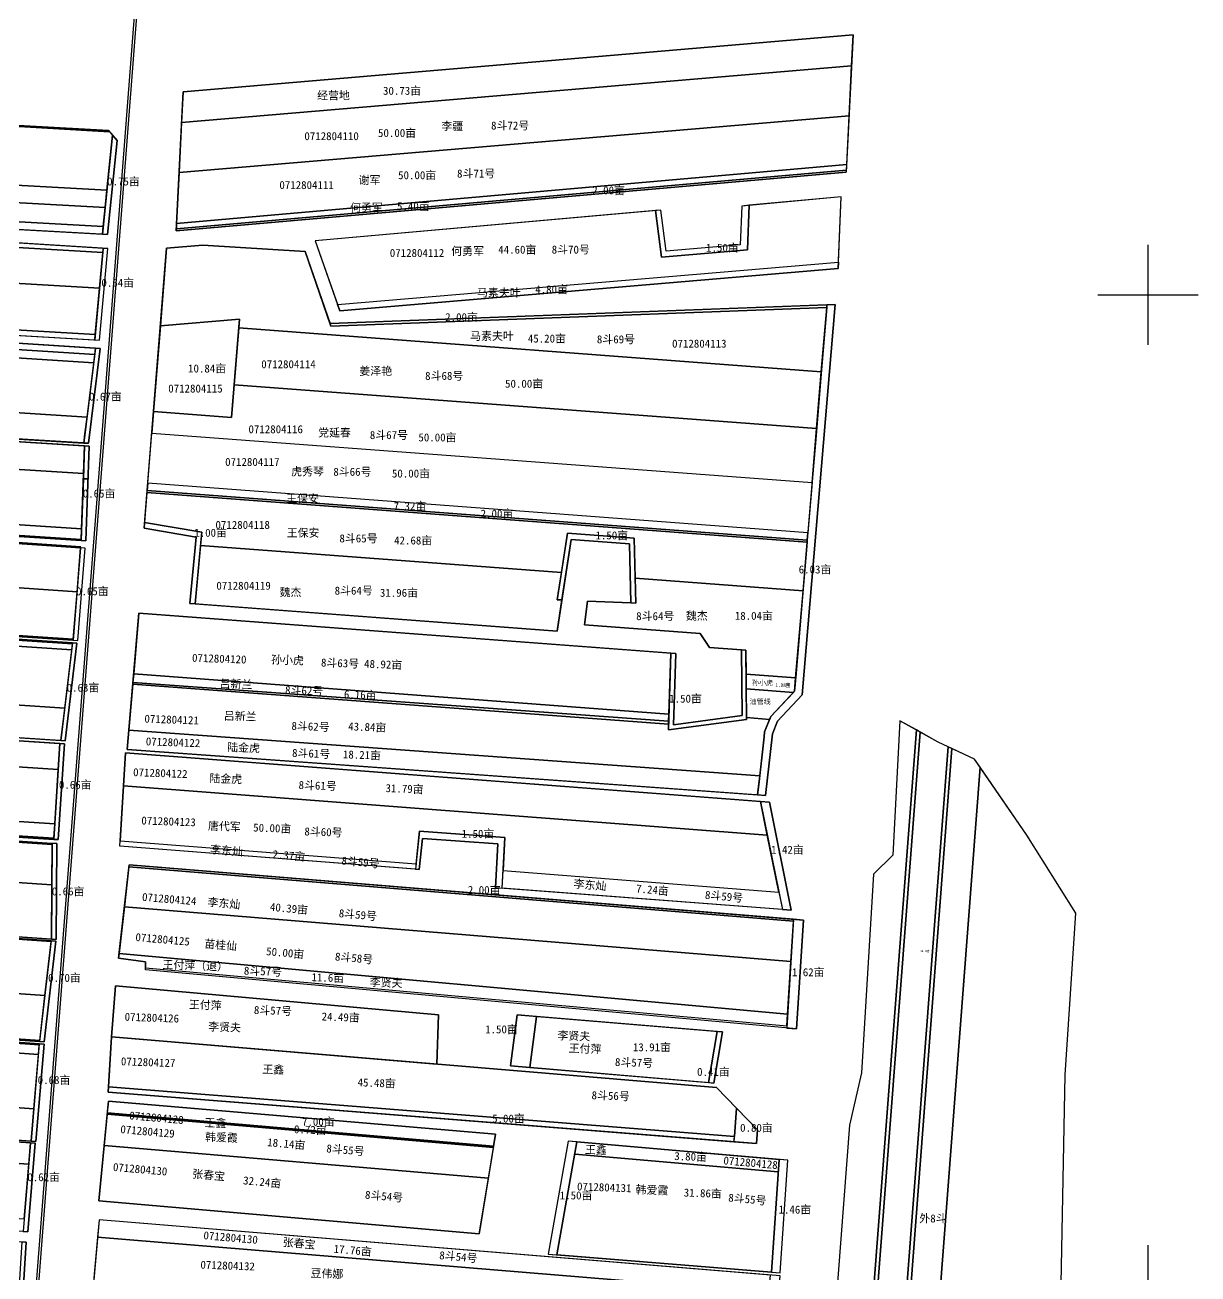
# Model space of a CAD drawing. Extents: x 548008 to 28551814, y 4990738 to 4997387.
# Drawn here: x 550877 to 552050, y 4995021 to 4996270 of the extents above; entities that cross this region are included whole.
import ezdxf
from ezdxf.enums import TextEntityAlignment as Align

# ---------------------------------------------------------------- set-up
doc = ezdxf.new("R2010")
doc.units = 0
doc.header["$LTSCALE"] = 10
for name, color, linetype in [('2021新职工', 3, 'CONTINUOUS'), ('2022年', 3, 'CONTINUOUS'), ('3.23分地', 7, 'CONTINUOUS'), ('TK', 7, 'CONTINUOUS'), ('出水桩', 5, 'CONTINUOUS'), ('地块名称', 6, 'CONTINUOUS'), ('地籍号', 7, 'CONTINUOUS'), ('开荒地', 6, 'CONTINUOUS'), ('扣减面积', 3, 'CONTINUOUS'), ('权利人', 10, 'CONTINUOUS'), ('林带', 3, 'CONTINUOUS'), ('油田占地', 4, 'CONTINUOUS'), ('注记', 3, 'CONTINUOUS'), ('测地框', 1, 'CONTINUOUS'), ('经营地', 5, 'CONTINUOUS'), ('路', 4, 'CONTINUOUS'), ('身份地块', 1, 'CONTINUOUS'), ('身份地面积', 1, 'CONTINUOUS')]:
    doc.layers.add(name, color=color, linetype=linetype)
doc.styles.add('宋体', font='')
doc.styles.add('楷体', font='', dxfattribs={"width": 0.8})
doc.styles.get('宋体').set_extended_font_data('SimSun')
doc.styles.get('楷体').set_extended_font_data('NSimSun')

msp = doc.modelspace()

# ---------------------------------------------------------------- linework, layer by layer
at = {"layer": '2021新职工', "color": 1, "linetype": 'Continuous', "flags": 128}
for points in [[(551698.5, 4996124.9), (551698.8, 4996130.3), (551028.9, 4996071.4), (551028.6, 4996066)], [(551690.5, 4996032.8), (551693.4, 4996098.2), (551601.4, 4996089.6), (551599.5, 4996045.1), (551513.5, 4996037.8), (551507.7, 4996084.3), (551167.5, 4996054), (551189.8, 4995990.3)], [(550331.9, 4995916.8), (550330.7, 4995898), (550330.1, 4995888.9), (550936.1, 4995852), (550937.2, 4995861.1), (550939.3, 4995878)], [(550935.9, 4995821.5), (550936.9, 4995849.2), (550329.6, 4995887), (550327.6, 4995859.4)], [(550925.5, 4995655.8), (550929.3, 4995703.4), (550318, 4995745.4), (550314.2, 4995696.1)], [(550924, 4995645.3), (550924.7, 4995651.1), (550314.7, 4995691.6), (550314.2, 4995685.8)], [(550913.1, 4995554.6), (550917, 4995586.9), (550386.6, 4995622.2), (550382.8, 4995589.3)], [(550910.5, 4995525.5), (550912.2, 4995551.7), (550305.9, 4995591.4), (550303.8, 4995565.3)], [(551426.9, 4995141), (551630.4, 4995123.5), (551623.7, 4995023.1), (551408.9, 4995040.4)]]:
    msp.add_lwpolyline(points, close=True, dxfattribs=at)
at = {"layer": '2021新职工', "color": 1, "linetype": 'Continuous', "elevation": 280.5, "flags": 128}
msp.add_lwpolyline([(551340.6, 4995117), (551345.6, 4995147.9), (550959.4, 4995181.1), (550956.4, 4995149.9)], close=True, dxfattribs=at)
at = {"layer": '2022年', "color": 4, "linetype": 'Continuous', "flags": 128}
for points in [[(550883.4, 4995154.2), (550886.2, 4995186.5), (550277.6, 4995229.5), (550275, 4995196.6)], [(550881, 4995131.2), (550882.7, 4995152.5), (550274.9, 4995195), (550273.3, 4995172.5)], [(550876.6, 4995076.6), (550881, 4995131.2), (550273.3, 4995172.5), (550269.3, 4995117.9)], [(551616.1, 4994952.8), (551620.8, 4995002.7), (550949.7, 4995058), (550945.2, 4995006.2), (551078.9, 4994995.6), (551080.9, 4995008.2), (551161.4, 4995001.7), (551160.5, 4994989.1)]]:
    msp.add_lwpolyline(points, close=True, dxfattribs=at)
at = {"layer": '3.23分地', "color": 1, "linetype": 'Continuous', "elevation": 280.5, "flags": 128}
msp.add_lwpolyline([(551018.9, 4996046.8), (551012.6, 4995969.1), (551091.8, 4995975.8), (551091.1, 4995967.1), (551673.4, 4995923.3), (551678.8, 4995987.3), (551183.2, 4995968.7), (551157.4, 4996043.4), (551055.1, 4996049.9)], close=True, dxfattribs=at)
at = {"layer": '3.23分地', "color": 1, "linetype": 'Continuous', "flags": 128}
for points in [[(551690.5, 4996032.8), (551690.3, 4996026.3), (551191.9, 4995984.2), (551189.8, 4995990.3)], [(550917, 4995586.9), (550924, 4995645.3), (550314.2, 4995685.8), (550311.6, 4995659.5), (550390.3, 4995653.3), (550386.6, 4995622.2)], [(551800.1, 4995548.3), (551790.3, 4995552.9), (551772.1, 4995563.1), (551684.3, 4994413.3), (551713.4, 4994412.7)], [(551832.1, 4995528), (551826.7, 4995535.8), (551803.9, 4995546.5), (551717.4, 4994412.6), (551746.9, 4994412)], [(550906.1, 4995456.9), (550907, 4995471.2), (550299.3, 4995510.3), (550298.1, 4995496)], [(550904.2, 4995410.3), (550904.4, 4995450.7), (550297.3, 4995491.4), (550294.2, 4995451.2)], [(551639, 4995269.3), (551639.7, 4995281), (550971.3, 4995341.8), (550970.7, 4995337), (550997.9, 4995333.5), (550997.7, 4995327.5)], [(551290.7, 4995280.3), (550967.8, 4995309.5), (550963.6, 4995258.5), (551289.1, 4995231.1)], [(551569.3, 4995263.7), (551388.7, 4995278.7), (551382, 4995227.8), (551560.7, 4995212.7)]]:
    msp.add_lwpolyline(points, close=True, dxfattribs=at)
at = {"layer": '3.23分地', "color": 2, "linetype": 'Continuous', "flags": 128}
for points in [[(551772.1, 4995563.1), (551768.4, 4995565.2), (551680.4, 4994413.4), (551684.3, 4994413.3)], [(551803.9, 4995546.5), (551800.1, 4995548.3), (551713.4, 4994412.7), (551717.4, 4994412.6)]]:
    msp.add_lwpolyline(points, close=True, dxfattribs=at)
msp.add_lwpolyline([(551713.4, 4994412.7), (551800.1, 4995548.3)], dxfattribs=at)
at = {"layer": 'TK', "linetype": 'Continuous'}
for p, q in [((552000, 4995950), (552000, 4996050)), ((551950, 4996000), (552050, 4996000)), ((552000, 4994950), (552000, 4995050))]:
    msp.add_line(p, q, dxfattribs=at)
at = {"layer": '出水桩', "color": 2, "linetype": 'Continuous', "flags": 128}
for points in [[(551698.4, 4996122.9), (551698.5, 4996124.9), (551028.6, 4996066), (551028.5, 4996064)], [(551678.8, 4995987.3), (551679, 4995990), (551182.3, 4995971.3), (551183.2, 4995968.7)], [(550999.4, 4995804.5), (550999.2, 4995802.5), (551659.1, 4995752.8), (551659.3, 4995754.8)], [(550314.2, 4995696.1), (550314.1, 4995695.1), (550925.4, 4995654.8), (550925.5, 4995655.8)], [(550314.8, 4995692.7), (550314.7, 4995691.6), (550924.7, 4995651.1), (550924.8, 4995652.2)], [(550985.2, 4995612.7), (550985.1, 4995611), (551520.6, 4995570.9), (551520.7, 4995574.1)], [(550904.4, 4995451.8), (550297.4, 4995492.5), (550297.3, 4995491.4), (550904.4, 4995450.7)], [(550906.1, 4995456.9), (550298.1, 4995496), (550298, 4995494.9), (550906, 4995455.8)], [(550981.3, 4995430.3), (550981.1, 4995428.3), (551645.6, 4995373.9), (551645.7, 4995375.9)], [(550282.7, 4995294.5), (550282.6, 4995293.4), (550891.5, 4995250.4), (550891.6, 4995251.4)], [(550282.9, 4995297.1), (550282.8, 4995296), (550891.9, 4995253.9), (550892, 4995254.9)]]:
    msp.add_lwpolyline(points, close=True, dxfattribs=at)
at = {"layer": '开荒地', "color": 6, "linetype": 'Continuous', "flags": 128}
msp.add_lwpolyline([(550964.8, 4996159.7), (550961.8, 4996163.1), (550358.4, 4996198.6), (550352.6, 4996138.2), (550959.2, 4996104.6)], close=True, dxfattribs=at)
at = {"layer": '林带', "color": 3, "linetype": 'Continuous', "flags": 128}
for points in [[(550359.3, 4996207.4), (550358.4, 4996198.6), (550961.8, 4996163.1), (550960.8, 4996164.3), (550719.6, 4996177.8), (550707.9, 4996187)], [(550955.5, 4996068.4), (550349, 4996102), (550348.3, 4996094.3), (550954.7, 4996060.8)], [(550955.6, 4996046.6), (550346.8, 4996084.7), (550346.1, 4996078.1), (550955.2, 4996042.4)], [(550336.4, 4995986), (550335.9, 4995979.5), (550947, 4995940.4), (550947.8, 4995946.9)], [(550338, 4995996.2), (550337.5, 4995990.8), (550947.1, 4995955), (550947.6, 4995960.5)], [(550941.5, 4995848.9), (550936.9, 4995849.2), (550933.4, 4995754.5), (550938, 4995754.2)], [(550321.4, 4995790.3), (550321.3, 4995789.1), (550932.9, 4995747.2), (550933, 4995748.3)], [(550933.4, 4995755.6), (550323.2, 4995795.1), (550323.1, 4995794), (550933.4, 4995754.5)], [(550960.7, 4995208.4), (550960.4, 4995203.1), (551586, 4995153.6), (551586.5, 4995158.9)], [(550960.7, 4995194.2), (550959.6, 4995182.3), (551345.8, 4995149.2), (551347.8, 4995161.1)]]:
    msp.add_lwpolyline(points, close=True, dxfattribs=at)
at = {"layer": '林带', "color": 4, "linetype": 'Continuous', "flags": 128}
for points in [[(551621.5, 4995492.9), (551612.6, 4995493.6), (551634.5, 4995385.7), (551643.4, 4995385.1)], [(551655.6, 4995375.1), (551645.7, 4995375.9), (551638.8, 4995267.2), (551648.7, 4995266.3)]]:
    msp.add_lwpolyline(points, close=True, dxfattribs=at)
at = {"layer": '油田占地', "color": 4, "linetype": 'Continuous', "flags": 128}
for points in [[(551599.5, 4996045.1), (551601.4, 4996089.6), (551593.8, 4996088.9), (551592.2, 4996050.1), (551518.2, 4996043.8), (551513.1, 4996084.8), (551507.7, 4996084.3), (551513.5, 4996037.8)], [(551091.8, 4995975.8), (551012.6, 4995969.1), (551005.7, 4995883.5), (551083.9, 4995877.6)], [(551054, 4995762.8), (550996.8, 4995772.5), (550996.3, 4995766.9), (551048.4, 4995758), (551042.2, 4995691.6), (551047.3, 4995691.2)], [(551419.5, 4995761.9), (551409.3, 4995695.4), (551414.1, 4995695.2), (551423.3, 4995755.4), (551481.7, 4995751.1), (551483, 4995692.1), (551488, 4995691.9), (551486.4, 4995756.9)], [(551528, 4995641.6), (551522.9, 4995642), (551520.5, 4995565.2), (551598.7, 4995575.6), (551597.8, 4995644.9), (551593.5, 4995645.2), (551594.4, 4995579.5), (551525.7, 4995570.4)], [(551356.9, 4995457.8), (551271.8, 4995464), (551267.8, 4995426.1), (551271.4, 4995425.8), (551274.7, 4995456.8), (551349.9, 4995451.3), (551347.7, 4995407.5), (551354.3, 4995407)], [(551388.7, 4995278.7), (551369.2, 4995280.3), (551362.6, 4995229.5), (551382, 4995227.8)], [(551429.1, 4995153.3), (551420.4, 4995154), (551400.2, 4995041.1), (551408.9, 4995040.4)]]:
    msp.add_lwpolyline(points, close=True, dxfattribs=at)
at = {"layer": '测地框', "color": 0, "linetype": 'Continuous', "flags": 128}
msp.add_lwpolyline([(550823.5, 4994171.4), (550988.5, 4996300.8)], dxfattribs=at)
at = {"layer": '测地框', "color": 0, "linetype": 'Continuous', "elevation": 0, "flags": 128}
msp.add_lwpolyline([(550825.8, 4994171.3), (550990.8, 4996300.8)], dxfattribs=at)
at = {"layer": '测地框', "color": 0, "linetype": 'Continuous', "flags": 128}
for points, elevation in [([(551035.4, 4996203.2), (551705.1, 4996259.9), (551698.4, 4996122.9), (551028.5, 4996064)], 280.6), ([(550348.3, 4996094.3), (550359.3, 4996207.4), (550707.9, 4996187), (550719.6, 4996177.8), (550960.8, 4996164.3), (550969.5, 4996154.3), (550959.8, 4996060.5)], 280.4), ([(551167.5, 4996054), (551191.9, 4995984.2), (551690.3, 4996026.3), (551693.4, 4996098.2), (551593.8, 4996088.9), (551592.2, 4996050.1), (551518.2, 4996043.8), (551513.1, 4996084.8)], 281.3), ([(550951.8, 4995954.8), (550960.2, 4996046.3), (550346.8, 4996084.7), (550337.5, 4995990.8)], 280.1), ([(550979.4, 4995545.7), (550991.2, 4995681.8), (551528, 4995641.6), (551525.7, 4995570.4), (551594.4, 4995579.5), (551593.5, 4995645.2), (551561.5, 4995647.5), (551552.2, 4995661.7), (551436.7, 4995670.1), (551439.6, 4995694), (551483, 4995692.1), (551481.7, 4995751.1), (551423.3, 4995755.4), (551409.3, 4995663.9), (551042.2, 4995691.6), (551048.4, 4995758), (550996.3, 4995766.9), (551018.9, 4996046.8), (551055.1, 4996049.9), (551157.4, 4996043.4), (551182.3, 4995971.3), (551687.1, 4995990.3), (551654.4, 4995600.3), (551629.7, 4995574.1), (551624.5, 4995561.2), (551617.7, 4995499.6)], 280.5), ([(550330.1, 4995888.9), (550336.4, 4995986), (550952.4, 4995946.6), (550940.8, 4995851.7)], 280.4), ([(550323.1, 4995794), (550329.6, 4995887), (550941.5, 4995848.9), (550938, 4995754.2)], 280.2), ([(550930, 4995654.5), (550937.6, 4995746.9), (550321.3, 4995789.2), (550314.1, 4995695.1)], 280.3), ([(550378.7, 4995589.6), (550385.6, 4995648.2), (550311.1, 4995654.1), (550314.8, 4995692.7), (550929.1, 4995651.9), (550917.4, 4995554.3)], 280.1), ([(550298, 4995494.9), (550305.9, 4995591.4), (550916.7, 4995551.4), (550910.6, 4995455.5)], 280.5), ([(551859.6, 4994839.9), (551909.8, 4994837.7), (551917.1, 4995220.5), (551927.7, 4995382.1), (551879, 4995460.1), (551826.7, 4995535.8), (551790.3, 4995552.9), (551752, 4995574.4), (551744.9, 4995439.9), (551725.4, 4995421.1), (551713.6, 4995222.3), (551701.7, 4995170.2), (551644, 4994414.2), (551808.9, 4994410.7), (551884.9, 4994408.6), (551908.7, 4994771.6), (551856.3, 4994775.6)], 280.8), ([(550972.1, 4995449.1), (550977.8, 4995542.3), (551621.5, 4995492.9), (551643.4, 4995385.1), (551347.7, 4995407.5), (551349.9, 4995451.3), (551274.7, 4995456.8), (551271.4, 4995425.8)], 280.8), ([(550290, 4995398.7), (550297.4, 4995492.5), (550909, 4995451.5), (550908.4, 4995355.6)], 280.5), ([(550997.6, 4995325.5), (550997.9, 4995333.5), (550970.7, 4995337), (550981.3, 4995430.3), (551655.6, 4995375.1), (551648.7, 4995266.3)], 280.3), ([(550282.8, 4995296), (550289.6, 4995397.2), (550908.2, 4995354.1), (550896.5, 4995253.5)], 280.5), ([(550963.6, 4995258.5), (550967.8, 4995309.5), (551290.7, 4995280.3), (551289.1, 4995231.1)], 280.7), ([(550275, 4995196.6), (550282.7, 4995294.5), (550896.3, 4995251.1), (550888.1, 4995153.8)], 280.8), ([(551362.6, 4995229.5), (551369.2, 4995280.3), (551574.5, 4995263.3), (551566, 4995212.2)], 280.5), ([(550960.4, 4995203.1), (550963.6, 4995258.5), (551568.6, 4995207.6), (551609.6, 4995165.5), (551608.5, 4995151.8)], 280.8), ([(550268.4, 4995105.2), (550274.9, 4995195), (550887.4, 4995152.2), (550880.2, 4995063.6)], 280.8), ([(550951.1, 4995094.3), (550960.7, 4995194.2), (551347.8, 4995161.1), (551331.4, 4995061.4)], 280.5), ([(551420.4, 4995154), (551400.2, 4995041.1), (551632.2, 4995022.4), (551639.9, 4995135.2)], 280.6), ([(550261.2, 4995000.7), (550268.7, 4995094.8), (550878.5, 4995053.3), (550872.5, 4994956.3)], 280.9), ([(550942.4, 4994974.1), (551080.6, 4994961.9), (551087.7, 4995005.9), (551151.7, 4995000.8), (551147.9, 4994944.1), (551621.4, 4994906.4), (551632.1, 4995019.4), (550951.3, 4995075.5)], 280.4)]:
    msp.add_lwpolyline(points, close=True, dxfattribs=dict(at, elevation=elevation))
at = {"layer": '经营地', "color": 5, "linetype": 'Continuous', "flags": 128}
for points in [[(551703.6, 4996229.2), (551705.1, 4996259.9), (551035.4, 4996203.2), (551033.8, 4996172.5)], [(550957.4, 4996087.3), (550959.2, 4996104.6), (550352.6, 4996138.2), (550350.9, 4996120.8)], [(551768.4, 4995565.2), (551752, 4995574.4), (551744.9, 4995439.9), (551725.4, 4995421.1), (551713.6, 4995222.3), (551701.7, 4995170.2), (551644, 4994414.2), (551680.4, 4994413.4)], [(551800.1, 4995548.3), (551790.3, 4995552.9), (551768.4, 4995565.2), (551680.4, 4994413.4), (551713.4, 4994412.7)], [(551832.1, 4995528), (551826.7, 4995535.8), (551800.1, 4995548.3), (551713.4, 4994412.7), (551746.9, 4994412)]]:
    msp.add_lwpolyline(points, close=True, dxfattribs=at)
msp.add_lwpolyline([(551917.1, 4995220.5), (551927.7, 4995382.1), (551879, 4995460.1), (551832.1, 4995528), (551746.9, 4994412), (551808.9, 4994410.7), (551813.2, 4994410.6, -2.946171), (551814.4, 4994410.5), (551884.9, 4994408.6), (551908.7, 4994771.6), (551856.3, 4994775.6), (551859.6, 4994839.9), (551909.8, 4994837.7)], format="xyb", close=True, dxfattribs=at)
at = {"layer": '路', "color": 4, "linetype": 'Continuous', "flags": 128}
for points in [[(550969.5, 4996154.3), (550964.8, 4996159.7), (550954.7, 4996060.8), (550959.8, 4996060.5)], [(550960.2, 4996046.3), (550955.6, 4996046.6), (550947.1, 4995955), (550951.8, 4995954.8)], [(551687.1, 4995990.3), (551679, 4995990), (551678.8, 4995987.3), (551672.9, 4995917.2), (551668.1, 4995859.6), (551663.6, 4995805.7), (551659.3, 4995754.8), (551659.1, 4995752.8), (551654.2, 4995694.3), (551648.1, 4995621.5), (551646.6, 4995603.8), (551622.9, 4995578.5), (551616.6, 4995563.2), (551616.1, 4995558.3), (551610.8, 4995510.6), (551609.7, 4995500.2), (551617.7, 4995499.6), (551624.5, 4995561.2), (551629.7, 4995574.1), (551654.4, 4995600.3)], [(550952.4, 4995946.6), (550947.8, 4995946.9), (550936.1, 4995852), (550940.8, 4995851.7)], [(550941.5, 4995848.9), (550936.9, 4995849.2), (550935.7, 4995816.3), (550940.3, 4995816.1)], [(550940.3, 4995816.1), (550935.7, 4995816.3), (550933.4, 4995755.6), (550933.4, 4995754.5), (550938, 4995754.2)], [(550937.6, 4995746.9), (550932.9, 4995747.2), (550925.4, 4995654.8), (550930, 4995654.5)], [(550929.1, 4995651.9), (550924.8, 4995652.2), (550913.1, 4995554.6), (550917.4, 4995554.3)], [(550916.7, 4995551.4), (550912.2, 4995551.7), (550906, 4995455.8), (550910.6, 4995455.5)], [(550909, 4995451.5), (550904.4, 4995451.8), (550903.8, 4995355.9), (550908.4, 4995355.6)], [(550908.2, 4995354.1), (550903.6, 4995354.4), (550891.9, 4995253.9), (550896.5, 4995253.5)], [(551574.5, 4995263.3), (551569.3, 4995263.7), (551560.7, 4995212.7), (551566, 4995212.2)], [(550896.3, 4995251.1), (550891.6, 4995251.4), (550883.4, 4995154.2), (550888.1, 4995153.8)], [(551609.6, 4995165.5), (551588.7, 4995187), (551586, 4995153.6), (551608.5, 4995151.8)], [(550887.4, 4995152.2), (550882.7, 4995152.5), (550875.5, 4995063.9), (550880.2, 4995063.6)], [(551639.9, 4995135.2), (551631.3, 4995135.9), (551623.7, 4995023.1), (551632.2, 4995022.4)], [(550878.5, 4995053.3), (550874, 4995053.6), (550868, 4994956.6), (550872.5, 4994956.3)]]:
    msp.add_lwpolyline(points, close=True, dxfattribs=at)
at = {"layer": '身份地块', "color": 1, "linetype": 'Continuous', "flags": 128}
for points in [[(551701.2, 4996179.2), (551703.6, 4996229.2), (551033.8, 4996172.5), (551031.4, 4996122.5)], [(551698.8, 4996130.3), (551701.2, 4996179.2), (551031.4, 4996122.5), (551028.9, 4996071.4)], [(550955.5, 4996068.4), (550957.4, 4996087.3), (550350.9, 4996120.8), (550349, 4996102)], [(551693.4, 4996098.2), (551601.4, 4996089.6), (551599.5, 4996045.1), (551513.5, 4996037.8), (551507.7, 4996084.3), (551167.5, 4996054), (551191.9, 4995984.2), (551690.3, 4996026.3)], [(550951.9, 4996006.8), (550955.2, 4996042.4), (550346.1, 4996078.1), (550342.6, 4996042.5)], [(550947.6, 4995960.5), (550951.9, 4996006.8), (550342.6, 4996042.5), (550338, 4995996.2)], [(550946, 4995932.3), (550947, 4995940.4), (550335.9, 4995979.5), (550335.4, 4995971.3)], [(550939.3, 4995878), (550946, 4995932.3), (550335.4, 4995971.3), (550331.9, 4995916.8)], [(551668.6, 4995866.4), (551673.4, 4995923.3), (551091.1, 4995967.1), (551086.5, 4995910.2)], [(551664.1, 4995812.4), (551668.6, 4995866.4), (551086.5, 4995910.2), (551083.9, 4995877.6), (551005.7, 4995883.5), (551004, 4995862)], [(551664.1, 4995812.4), (551659.9, 4995762.2), (551000, 4995811.8), (551004, 4995862)], [(550933.8, 4995766.1), (550935.9, 4995821.5), (550327.6, 4995859.4), (550323.9, 4995805.7)], [(551659.3, 4995754.8), (551659.9, 4995762.2), (551000, 4995811.8), (550999.4, 4995804.5)], [(550933.4, 4995755.6), (550933.8, 4995766.1), (550323.9, 4995805.7), (550323.2, 4995795.1)], [(551655.1, 4995704.4), (551659.1, 4995752.8), (550999.2, 4995802.5), (550996.8, 4995772.5), (551054, 4995762.8), (551052.8, 4995749.7), (551413.5, 4995722.5), (551419.5, 4995761.9), (551486.4, 4995756.9), (551487.4, 4995717)], [(550929.3, 4995703.4), (550932.9, 4995747.2), (550321.3, 4995789.1), (550318, 4995745.4)], [(551413.5, 4995722.5), (551052.8, 4995749.7), (551047.3, 4995691.2), (551409.3, 4995663.9), (551414.1, 4995695.2), (551409.3, 4995695.4)], [(551655.1, 4995704.4), (551487.4, 4995717), (551488, 4995691.9), (551483, 4995692.1), (551439.6, 4995694), (551436.7, 4995670.1), (551552.2, 4995661.7), (551561.5, 4995647.5), (551593.5, 4995645.2), (551597.8, 4995644.9), (551598.1, 4995621), (551647.7, 4995617.3)], [(551521, 4995581), (551522.9, 4995642), (550991.2, 4995681.8), (550986, 4995621.1)], [(551520.7, 4995574.1), (551521, 4995581), (550986, 4995621.1), (550985.2, 4995612.7)], [(551645.6, 4995602.7), (551646.6, 4995603.8), (551647.7, 4995617.3), (551598.1, 4995621), (551598.3, 4995606.3)], [(551598.3, 4995606.3), (551598.7, 4995577.5), (551621.7, 4995575.7), (551622.9, 4995578.5), (551645.6, 4995602.7)], [(550907, 4995471.2), (550910.5, 4995525.5), (550303.8, 4995565.3), (550299.3, 4995510.3)], [(551619.4, 4995459.9), (551612.6, 4995493.6), (550977.8, 4995542.3), (550975.8, 4995509.3)], [(551631, 4995403.1), (551619.4, 4995459.9), (550975.8, 4995509.3), (550972.4, 4995454.4), (551268.4, 4995431.3), (551271.8, 4995464), (551356.9, 4995457.8), (551355.2, 4995424.6)], [(550903.8, 4995355.9), (550904.2, 4995410.3), (550294.2, 4995451.2), (550290, 4995398.7)], [(551268.4, 4995431.3), (551267.8, 4995426.1), (550972.1, 4995449.1), (550972.4, 4995454.4)], [(551643, 4995333.7), (551645.6, 4995373.9), (550981.1, 4995428.3), (550976.6, 4995388.3)], [(551631, 4995403.1), (551634.5, 4995385.7), (551354.3, 4995407), (551355.2, 4995424.6)], [(550897.2, 4995299.7), (550903.5, 4995353.6), (550289.5, 4995396.3), (550285.9, 4995342)], [(550903.5, 4995353.6), (550903.6, 4995354.4), (550289.6, 4995397.2), (550289.5, 4995396.3)], [(551639.7, 4995281), (551643, 4995333.7), (550976.6, 4995388.3), (550971.3, 4995341.8)], [(550892, 4995254.9), (550897.2, 4995299.7), (550285.9, 4995342), (550282.9, 4995297.1)], [(550890.7, 4995240.9), (550891.5, 4995250.4), (550282.6, 4995293.4), (550281.9, 4995283.9)], [(550886.2, 4995186.5), (550890.7, 4995240.9), (550281.9, 4995283.9), (550277.6, 4995229.5)], [(550963.6, 4995258.5), (550960.7, 4995208.4), (551586.5, 4995158.9), (551588.7, 4995187), (551568.6, 4995207.6)], [(550963.6, 4995258.5), (551568.6, 4995207.6), (551588.7, 4995187), (551586.5, 4995158.9), (550960.7, 4995208.4)], [(551631.3, 4995135.9), (551429.1, 4995153.3), (551408.9, 4995040.4), (551623.7, 4995023.1)], [(551631.3, 4995135.9), (551630.4, 4995123.5), (551426.9, 4995141), (551429.1, 4995153.3)], [(551620.8, 4995002.7), (551622.5, 4995020.2), (550951.3, 4995075.5), (550949.7, 4995058)]]:
    msp.add_lwpolyline(points, close=True, dxfattribs=at)
at = {"layer": '身份地块', "color": 1, "linetype": 'Continuous', "elevation": 280.5, "flags": 128}
msp.add_lwpolyline([(551679, 4995989.9), (551646.6, 4995603.8), (551622.9, 4995578.5), (551616.6, 4995563.2), (551609.7, 4995500.2)], dxfattribs=at)
for points in [[(551611.8, 4995519.3), (551616.1, 4995558.3), (551616.6, 4995563.2), (551621.7, 4995575.7), (551598.7, 4995577.5), (551598.7, 4995575.6), (551520.5, 4995565.2), (551520.6, 4995570.9), (550985.1, 4995611), (550981.1, 4995564.8)], [(551609.7, 4995500.2), (551611.8, 4995519.3), (550981.1, 4995564.8), (550979.4, 4995545.7)], [(551345.6, 4995147.9), (551345.8, 4995149.2), (550959.6, 4995182.3), (550959.4, 4995181.1)], [(551331.4, 4995061.4), (551331.4, 4995061.4), (551340.6, 4995117), (550956.4, 4995149.9), (550951.1, 4995094.3)]]:
    msp.add_lwpolyline(points, close=True, dxfattribs=at)

# ---------------------------------------------------------------- texts
at = {"layer": '2021新职工', "color": 1, "linetype": 'Continuous', "style": '宋体'}
for p in [(551218.7, 4996087.5), (551319.8, 4996044.1)]:
    msp.add_text('何勇军', height=8, dxfattribs=at).set_placement(p, align=Align.MIDDLE)
for s, p in [('5.40亩', (551249.2, 4996084.7)), ('44.60亩', (551350.4, 4996041.3))]:
    msp.add_text(s, height=8, dxfattribs=at).set_placement(p)
for p in [(551073.7, 4995158.1), (551504.1, 4995105.5)]:
    msp.add_text('韩爱霞', height=8, rotation=358, dxfattribs=at).set_placement(p, align=Align.MIDDLE)
for s, rotation, p in [('18.14亩', 355, (551119.2, 4995149.2)), ('31.86亩', 358, (551535.7, 4995098.8))]:
    msp.add_text(s, height=8, rotation=rotation, dxfattribs=at).set_placement(p)
at = {"layer": '2022年', "color": 4, "linetype": 'Continuous', "style": '宋体'}
msp.add_text('豆伟娜', height=8, rotation=358, dxfattribs=at).set_placement((551179.2, 4995022), align=Align.MIDDLE)
at = {"layer": '3.23分地', "color": 1, "linetype": 'Continuous', "style": '宋体'}
for p in [(551351, 4996002.6), (551344.2, 4995959.2)]:
    msp.add_text('马素夫叶', height=8, dxfattribs=at).set_placement(p, align=Align.MIDDLE)
at = {"layer": '3.23分地', "color": 2, "linetype": 'Continuous', "style": '楷体', "width": 0.8}
msp.add_text('34.30亩', height=2, dxfattribs=at).set_placement((551772.6, 4995343.1))
at = {"layer": '3.23分地', "color": 1, "linetype": 'Continuous', "style": '宋体'}
for p in [(551238.3, 4995312.8), (551076.9, 4995268.4), (551426, 4995259.6)]:
    msp.add_text('李贤夫', height=8, rotation=358, dxfattribs=at).set_placement(p, align=Align.MIDDLE)
at = {"layer": '地块名称', "color": 1, "linetype": 'Continuous', "style": '宋体'}
for s, p in [('8斗72号', (551362.3, 4996169.6)), ('8斗71号', (551328.3, 4996121.6)), ('8斗70号', (551422.9, 4996045.6)), ('8斗69号', (551468.1, 4995955.9)), ('8斗68号', (551296.4, 4995919.4)), ('8斗67号', (551241.1, 4995860.2)), ('8斗66号', (551204.6, 4995823.5)), ('8斗65号', (551210.7, 4995756.9)), ('8斗64号', (551205.9, 4995704.7)), ('8斗64号', (551507.4, 4995679.2))]:
    msp.add_text(s, height=8, dxfattribs=at).set_placement(p, align=Align.MIDDLE)
for s, rotation, p in [('8斗63号', 358, (551192.3, 4995632.2)), ('8斗62号', 358, (551156.4, 4995604.7)), ('8斗62号', 358, (551162.8, 4995568.9)), ('8斗61号', 358, (551163.4, 4995541.9)), ('8斗61号', 358, (551169.9, 4995509.8)), ('8斗60号', 358, (551175.7, 4995463.4)), ('8斗59号', 355, (551212.8, 4995433.3)), ('8斗59号', 355, (551576.2, 4995399)), ('8斗59号', 355, (551210.1, 4995380.7)), ('8斗58号', 355, (551206.3, 4995337.4)), ('8斗57号', 358, (551115.2, 4995324.2)), ('8斗57号', 358, (551125.2, 4995284.9)), ('8斗57号', 358, (551486.2, 4995232.9)), ('8斗56号', 358, (551462.8, 4995199.7)), ('8斗55号', 355, (551197.7, 4995145.6)), ('8斗54号', 355, (551236.3, 4995099.3)), ('8斗55号', 355, (551599.5, 4995096.4)), ('8斗54号', 355, (551310.6, 4995038.8))]:
    msp.add_text(s, height=8, rotation=rotation, dxfattribs=at).set_placement(p, align=Align.MIDDLE)
msp.add_text('外8斗', height=8, dxfattribs=at).set_placement((551771.4, 4995072.9, 281))
at = {"layer": '地籍号', "color": 1, "linetype": 'Continuous', "style": '宋体'}
for s, p in [('0712804110', (551183.8, 4996158.7)), ('0712804111', (551158.8, 4996109.8)), ('0712804112', (551269.2, 4996041.9)), ('0712804113', (551551.4, 4995951.3)), ('0712804114', (551140.7, 4995930.7)), ('0712804115', (551047.7, 4995906.4)), ('0712804116', (551127.9, 4995865.7)), ('0712804117', (551104.6, 4995833)), ('0712804118', (551094.9, 4995770.1)), ('0712804119', (551095.8, 4995709.3))]:
    msp.add_text(s, height=8, dxfattribs=at).set_placement(p, align=Align.MIDDLE)
for s, rotation, p in [('0712804120', 358, (551071.5, 4995636.4)), ('0712804121', 358, (551023.9, 4995575.5)), ('0712804122', 358, (551025.3, 4995552.8)), ('0712804122', 358, (551012.6, 4995522)), ('0712804123', 358, (551020.8, 4995473.7)), ('0712804124', 355.3616, (551021.5, 4995396.1)), ('0712804125', 355, (551014.9, 4995355.8)), ('0712804126', 358, (551004.1, 4995277.5)), ('0712804127', 358, (551000.4, 4995233)), ('0712804128', 355, (551008.7, 4995177.5)), ('0712804129', 355, (550999.8, 4995163.8)), ('0712804128', 355, (551602.7, 4995132.5)), ('0712804130', 355, (550992.4, 4995126)), ('0712804131', 358, (551456.4, 4995107.9)), ('0712804130', 355, (551082.9, 4995057.7)), ('0712804132', 358, (551079.9, 4995029.7))]:
    msp.add_text(s, height=8, rotation=rotation, dxfattribs=at).set_placement(p, align=Align.MIDDLE)
at = {"layer": '扣减面积', "color": 3, "linetype": 'Continuous', "style": '宋体'}
for s, p in [('0.75亩', (550959.4, 4996109.5)), ('2.00亩', (551444.4, 4996100.6, 280.6)), ('1.50亩', (551558.2, 4996043.2)), ('0.64亩', (550953.7, 4996008.2)), ('2.00亩', (551297.4, 4995973.8)), ('0.67亩', (550941.3, 4995894.4)), ('0.65亩', (550935, 4995797.5)), ('2.00亩', (551332.8, 4995777.4)), ('1.00亩', (551046.5, 4995758.3, 280.5)), ('1.50亩', (551447.6, 4995755.7)), ('6.03亩', (551650.8, 4995721.6)), ('0.65亩', (550928.3, 4995699.8, 280.3)), ('0.63亩', (550918.9, 4995603.4)), ('1.50亩', (551521.3, 4995592.5)), ('0.66亩', (550911.2, 4995506.4)), ('1.50亩', (551313.8, 4995457.4)), ('1.42亩', (551623.2, 4995441.4)), ('0.66亩', (550904.1, 4995399.8)), ('2.00亩', (551320, 4995401.2)), ('1.62亩', (551644, 4995319)), ('0.70亩', (550900.4, 4995313.4)), ('1.50亩', (551337.3, 4995261.9)), ('0.41亩', (551549.2, 4995219.4)), ('0.68亩', (550890, 4995211.2)), ('7.00亩', (551154.2, 4995169.5)), ('5.00亩', (551344.3, 4995172.7)), ('0.80亩', (551592.2, 4995163.5)), ('0.62亩', (550879.6, 4995114.1)), ('1.50亩', (551411.9, 4995095.9)), ('1.46亩', (551630.6, 4995081.7))]:
    msp.add_text(s, height=8, dxfattribs=at).set_placement(p)
at = {"layer": '权利人', "color": 1, "linetype": 'Continuous', "style": '宋体'}
for s, height, p in [('李疆', 8, (551304.5, 4996169.1)), ('谢军', 8, (551221.7, 4996115.1)), ('姜泽艳', 8, (551227.9, 4995924.3)), ('党延春', 8, (551186.7, 4995862.6)), ('虎秀琴', 8, (551159.8, 4995823.7)), ('王保安', 8, (551154.8, 4995796.7)), ('王保安', 8, (551155.3, 4995762.4)), ('魏杰', 8, (551142.7, 4995703.1)), ('魏杰', 8, (551548.9, 4995679.5)), ('孙小虎', 5, (551614.6, 4995612.5))]:
    msp.add_text(s, height=height, dxfattribs=at).set_placement(p, align=Align.MIDDLE)
for s, rotation, p in [('孙小虎', 358, (551139.8, 4995635.3)), ('吕新兰', 358, (551088.2, 4995611.3)), ('吕新兰', 358, (551092.4, 4995579.2)), ('陆金虎', 358, (551095.9, 4995547.8)), ('陆金虎', 358, (551078.1, 4995516.7)), ('唐代军', 358, (551076.6, 4995469.1)), ('李东灿', 355, (551078.8, 4995444.8)), ('李东灿', 355, (551442.2, 4995410.5)), ('李东灿', 355, (551076.2, 4995392.1)), ('苗桂仙', 355, (551072.9, 4995350.5)), ('王付萍（退）', 358, (551047.5, 4995329.8)), ('王付萍', 358, (551057.5, 4995290.5)), ('王付萍', 358, (551437.2, 4995246.8)), ('王鑫', 358, (551125.5, 4995226.1)), ('王鑫', 358, (551067.7, 4995172.6)), ('王鑫', 358, (551448, 4995145.8)), ('张春宝', 355, (551060.9, 4995120.5)), ('张春宝', 355, (551151.4, 4995052.2))]:
    msp.add_text(s, height=8, rotation=rotation, dxfattribs=at).set_placement(p, align=Align.MIDDLE)
at = {"layer": '注记', "color": 3, "linetype": 'Continuous', "style": '宋体'}
msp.add_text('油管线', height=5, dxfattribs=at).set_placement((551612.3, 4995593.7), align=Align.MIDDLE)
at = {"layer": '经营地', "color": 5, "linetype": 'Continuous', "style": '宋体'}
msp.add_text('经营地', height=8, dxfattribs=at).set_placement((551185.7, 4996199.7), align=Align.MIDDLE)
msp.add_text('30.73亩', height=8, dxfattribs=at).set_placement((551235.2, 4996200.1))
at = {"layer": '身份地面积', "color": 1, "linetype": 'Continuous', "style": '宋体'}
for s, p in [('50.00亩', (551230.2, 4996157.9)), ('50.00亩', (551250.3, 4996115.7)), ('4.80亩', (551387.4, 4996001.6)), ('45.20亩', (551380, 4995952.4)), ('10.84亩', (551040.3, 4995922.5)), ('50.00亩', (551357.2, 4995907.3)), ('50.00亩', (551270.6, 4995853.6)), ('50.00亩', (551244.1, 4995817.5)), ('7.32亩', (551245.8, 4995784.9)), ('42.68亩', (551246.3, 4995750.6)), ('31.96亩', (551232.1, 4995698.3)), ('18.04亩', (551586.9, 4995675.3)), ('13.91亩', (551485, 4995244))]:
    msp.add_text(s, height=8, dxfattribs=at).set_placement(p)
for s, rotation, p in [('48.92亩', 358, (551216.2, 4995627.4)), ('6.16亩', 358, (551196, 4995596.9)), ('43.84亩', 358, (551200.3, 4995564.8)), ('18.21亩', 358, (551195, 4995536.9)), ('31.79亩', 358, (551237.6, 4995503.1)), ('50.00亩', 358, (551105.3, 4995463.7)), ('2.37亩', 355, (551124.5, 4995437.1)), ('7.24亩', 355, (551488, 4995402.8)), ('40.39亩', 355, (551121.9, 4995384.4)), ('50.00亩', 355, (551118.1, 4995340.1)), ('11.6亩', 358, (551163.6, 4995314.1)), ('24.49亩', 358, (551173.7, 4995274.8)), ('45.48亩', 358, (551209.7, 4995209)), ('0.72亩', 358, (551146.1, 4995162.1)), ('3.80亩', 358, (551526.3, 4995135.3)), ('32.24亩', 355, (551095.1, 4995111)), ('17.76亩', 355, (551185.6, 4995042.7))]:
    msp.add_text(s, height=8, rotation=rotation, dxfattribs=at).set_placement(p)
at = {"layer": '身份地面积', "color": 1, "linetype": 'Continuous', "style": '楷体', "width": 0.8}
msp.add_text('1.08亩', height=4, dxfattribs=at).set_placement((551627.5, 4995608))

doc.saveas('drawing.dxf')
